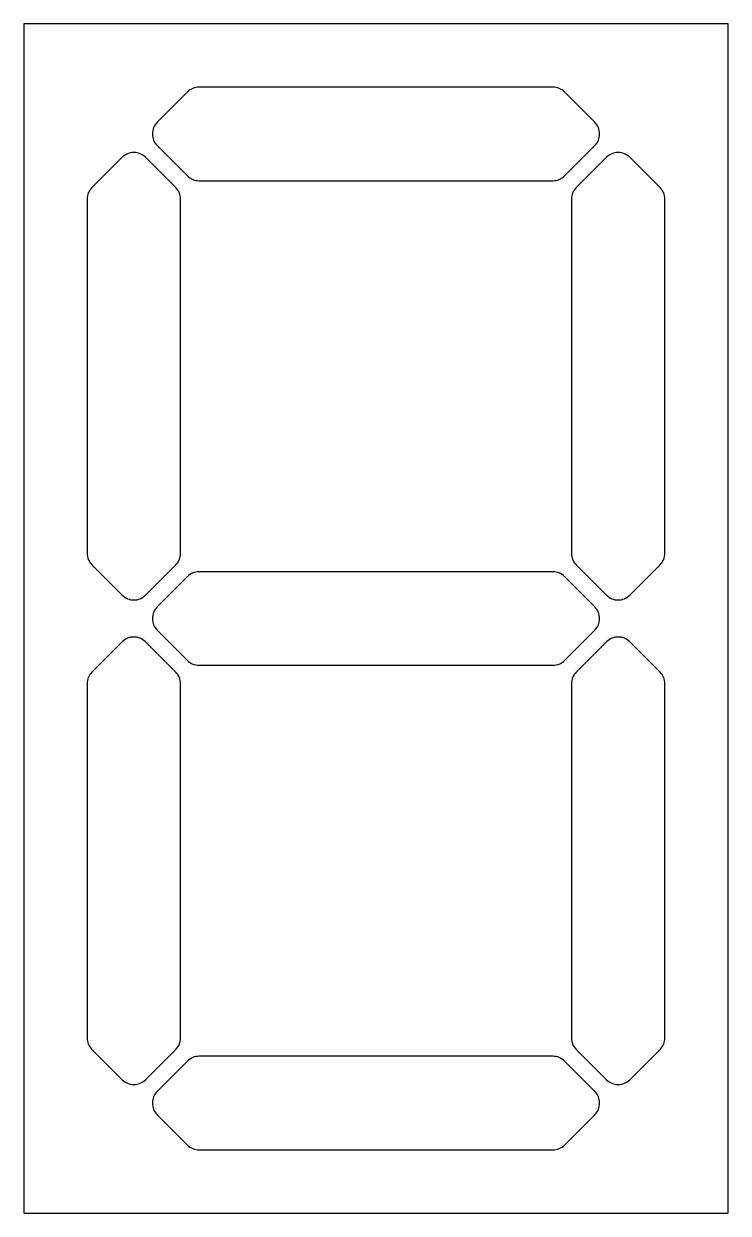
# Model space of a CAD drawing. Header units: millimetres. Extents: x -5 to 59, y -15 to 93.
import ezdxf

# ---------------------------------------------------------------- set-up
doc = ezdxf.new("R2010")
doc.units = ezdxf.units.MM
doc.layers.get('0').update_dxf_attribs({"linetype": 'CONTINUOUS'})

msp = doc.modelspace()

# ---------------------------------------------------------------- linework, layer by layer
msp.add_lwpolyline([(59, 93), (-5, 93), (-5, -15), (59, -15)], close=True)
for points in [[(43.07, 87.25), (10.93, 87.25, 0.198912), (9.87, 86.81), (7.12, 84.06, 0.414214), (7.12, 81.94), (9.87, 79.19, 0.198912), (10.93, 78.75), (43.07, 78.75, 0.198912), (44.13, 79.19), (46.88, 81.94, 0.414214), (46.88, 84.06), (44.13, 86.81, 0.198912)], [(8.81, 78.13), (6.06, 80.88, 0.414214), (3.94, 80.88), (1.19, 78.13, 0.198912), (0.75, 77.07), (0.75, 44.93, 0.198912), (1.19, 43.87), (3.94, 41.12, 0.414214), (6.06, 41.12), (8.81, 43.87, 0.198912), (9.25, 44.93), (9.25, 77.07, 0.198912)], [(52.81, 78.13), (50.06, 80.88, 0.414214), (47.94, 80.88), (45.19, 78.13, 0.198912), (44.75, 77.07), (44.75, 44.93, 0.198912), (45.19, 43.87), (47.94, 41.12, 0.414214), (50.06, 41.12), (52.81, 43.87, 0.198912), (53.25, 44.93), (53.25, 77.07, 0.198912)], [(9.87, 42.81), (7.12, 40.06, 0.414214), (7.12, 37.94), (9.87, 35.19, 0.198912), (10.93, 34.75), (43.07, 34.75, 0.198912), (44.13, 35.19), (46.88, 37.94, 0.414214), (46.88, 40.06), (44.13, 42.81, 0.198912), (43.07, 43.25), (10.93, 43.25, 0.198912)], [(1.19, -0.13), (3.94, -2.88, 0.414214), (6.06, -2.88), (8.81, -0.13, 0.198912), (9.25, 0.93), (9.25, 33.07, 0.198912), (8.81, 34.13), (6.06, 36.88, 0.414214), (3.94, 36.88), (1.19, 34.13, 0.198912), (0.75, 33.07), (0.75, 0.93, 0.198912)], [(52.81, 34.13), (50.06, 36.88, 0.414214), (47.94, 36.88), (45.19, 34.13, 0.198912), (44.75, 33.07), (44.75, 0.93, 0.198912), (45.19, -0.13), (47.94, -2.88, 0.414214), (50.06, -2.88), (52.81, -0.13, 0.198912), (53.25, 0.93), (53.25, 33.07, 0.198912)], [(43.07, -0.75), (10.93, -0.75, 0.198912), (9.87, -1.19), (7.12, -3.94, 0.414214), (7.12, -6.06), (9.87, -8.81, 0.198912), (10.93, -9.25), (43.07, -9.25, 0.198912), (44.13, -8.81), (46.88, -6.06, 0.414214), (46.88, -3.94), (44.13, -1.19, 0.198912)]]:
    msp.add_lwpolyline(points, format="xyb", close=True)

doc.saveas('drawing.dxf')
